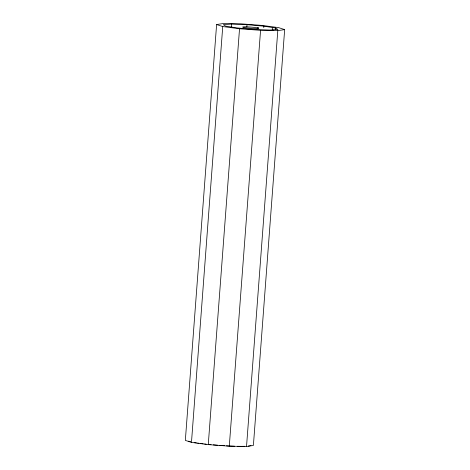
<?xml version="1.0" encoding="UTF-8"?>
<svg xmlns="http://www.w3.org/2000/svg" width="470" height="470" viewBox="0 0 470 470"><rect width="100%" height="100%" fill="white"/><g stroke="black" fill="none" stroke-linecap="round" stroke-linejoin="round"><path stroke-width="0.7" d="M216.605 24.54L185.339 440.402L191.472 442.405L208.263 444.614L229.295 446.177L246.533 446.5L253.395 445.46L284.661 29.598L278.528 27.595L261.737 25.386L240.705 23.823L223.467 23.5L216.605 24.54L222.739 26.549L239.53 28.758L260.562 30.321L277.799 30.644L284.661 29.598M191.472 442.405L222.739 26.549M231.252 27.742L231.522 24.088L247.008 24.675L263.876 26.179L275.69 28.024L277.929 29.504L269.745 30.051L254.258 29.463L237.391 27.965L225.577 26.12L223.338 24.64L231.522 24.088M208.263 444.614L239.53 28.758M246.844 26.866L247.008 24.675M257.971 28L258.018 27.395L258.095 28.03A7.984 0.611 4.3 0 1 249.276 28.182A7.984 0.611 4.3 0 1 244.382 26.831A7.984 0.611 4.3 0 1 257.971 28A8.019 0.617 4.3 0 1 258.095 28.03M229.295 446.177L260.562 30.321M263.77 27.642L263.876 26.179M275.579 29.481L275.69 28.024M246.533 446.5L277.799 30.644M222.992 445.325L224.384 445.378M272.189 28.006L273.094 30.515M250.957 445.372A31.69 2.432 4.3 0 1 250.651 445.613M249.975 445.824A31.69 2.432 4.3 0 1 248.278 446.077M244.817 446.277A31.69 2.432 4.3 0 1 237.432 446.283M234.495 446.2A31.69 2.432 4.3 0 1 226.446 445.836M224.19 445.701A31.69 2.432 4.3 0 1 219.602 445.384M217.874 445.255A31.69 2.432 4.3 0 1 213.309 444.867M211.065 444.661A31.69 2.432 4.3 0 1 208.328 444.391M206.201 444.162A31.69 2.432 4.3 0 1 204.656 443.986M203.146 443.809A31.69 2.432 4.3 0 1 200.285 443.445M198.939 443.263A31.69 2.432 4.3 0 1 197.653 443.075M196.431 442.893A31.69 2.432 4.3 0 1 194.198 442.523M190.655 441.8A31.69 2.432 4.3 0 1 189.974 441.63M189.387 441.459A31.69 2.432 4.3 0 1 188.476 441.136"/></g></svg>
